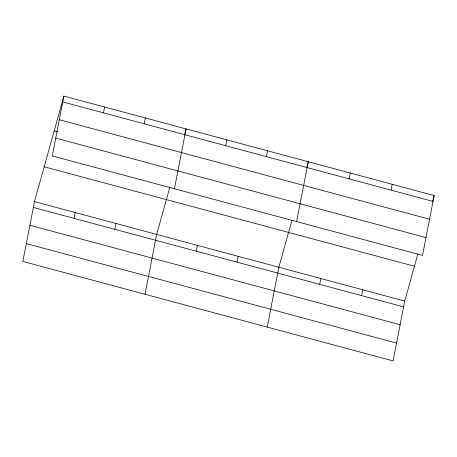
<?xml version="1.0" encoding="UTF-8"?>
<svg xmlns="http://www.w3.org/2000/svg" width="457" height="457" viewBox="0 0 457 457"><rect width="100%" height="100%" fill="white"/><g stroke="black" fill="none" stroke-linecap="round" stroke-linejoin="round"><path stroke-width="0.69" d="M63.894 96.084L52.264 155.934L422.514 255.417L434.15 195.562L63.894 96.084L34.486 201.583L22.85 261.438L393.106 360.916L404.736 301.066L417.841 254.069M74.08 218.366L75.211 212.528M103.488 112.868L104.624 107.024M114.804 229.311L115.941 223.473M144.218 123.807L145.355 117.969M145.035 294.268L156.665 234.412L169.77 187.416M174.448 188.764L186.079 128.914L184.365 135.055M196.259 251.196L197.395 245.358M225.672 145.692L226.809 139.853M236.989 262.141L238.126 256.297M266.402 156.637L267.534 150.799M267.219 327.092L278.85 267.242L291.954 220.245M296.627 221.594L308.264 161.738L306.55 167.885M319.677 284.357L320.814 278.519M349.091 178.853L350.228 173.014M361.641 295.628L362.778 289.789M391.055 190.129L392.186 184.291M432.625 201.023L434.15 195.562M62.763 101.922L433.013 201.4M59.296 119.745L429.551 219.229M54.189 130.896L57.582 131.81M55.725 138.111L425.981 237.589M44.192 166.771L414.442 266.248M34.486 201.583L404.736 301.066M33.35 207.427L403.605 306.904M29.882 225.25L400.138 324.727M26.317 243.615L396.567 343.093"/></g></svg>
